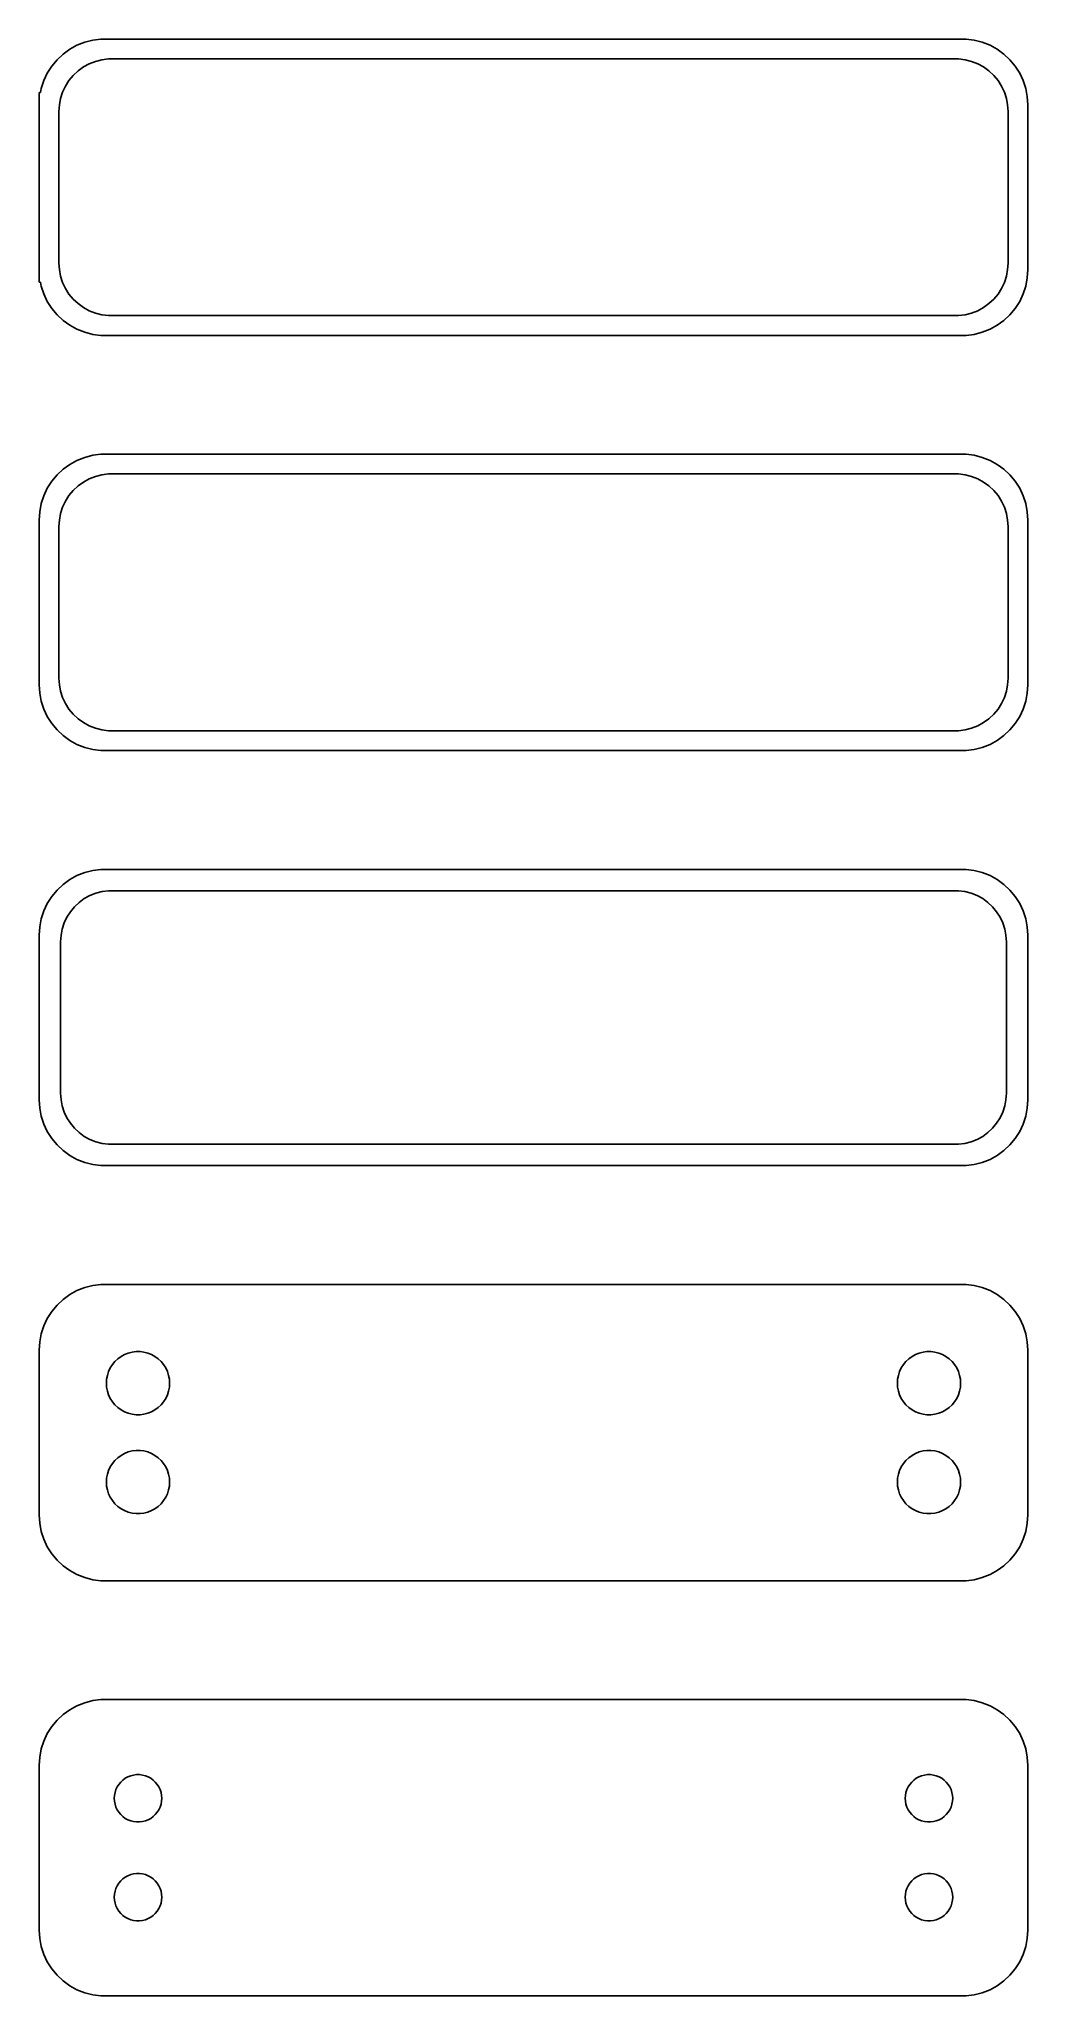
# Model space of a CAD drawing. Header units: metres. Extents: x -38 to 38, y 115 to 263.
import ezdxf

# ---------------------------------------------------------------- set-up
doc = ezdxf.new("R2010")
doc.units = ezdxf.units.M

msp = doc.modelspace()

# ---------------------------------------------------------------- linework, layer by layer
for p, q in [((-34.0451, 263.005), (-34.6289, 262.774)), ((-33.4369, 263.161), (-34.0451, 263.005)), ((-32.8139, 263.24), (-33.4369, 263.161)), ((32.8139, 263.24), (-32.8139, 263.24)), ((33.4369, 263.161), (32.8139, 263.24)), ((34.0451, 263.005), (33.4369, 263.161)), ((34.6289, 262.774), (34.0451, 263.005)), ((-36.1448, 261.673), (-36.5451, 261.189)), ((-35.6871, 262.103), (-36.1448, 261.673)), ((-35.1791, 262.472), (-35.6871, 262.103)), ((-34.6289, 262.774), (-35.1791, 262.472)), ((-34.1433, 261.127), (-33.7031, 261.369)), ((-33.7031, 261.369), (-33.2361, 261.554)), ((-33.2361, 261.554), (-32.7495, 261.679)), ((-32.7495, 261.679), (-32.2512, 261.742)), ((-32.2512, 261.742), (32.2512, 261.742)), ((32.2512, 261.742), (32.7495, 261.679)), ((32.7495, 261.679), (33.2361, 261.554)), ((33.2361, 261.554), (33.7031, 261.369)), ((33.7031, 261.369), (34.1433, 261.127)), ((35.1791, 262.472), (34.6289, 262.774)), ((35.6871, 262.103), (35.1791, 262.472)), ((36.1448, 261.673), (35.6871, 262.103)), ((36.5451, 261.189), (36.1448, 261.673)), ((-37.1489, 260.091), (-37.3429, 259.493)), ((-36.8815, 260.659), (-37.1489, 260.091)), ((-36.5451, 261.189), (-36.8815, 260.659)), ((-35.5052, 259.677), (-35.2361, 260.101)), ((-35.2361, 260.101), (-34.9159, 260.488)), ((-34.9159, 260.488), (-34.5497, 260.832)), ((-34.5497, 260.832), (-34.1433, 261.127)), ((34.1433, 261.127), (34.5497, 260.832)), ((34.5497, 260.832), (34.9159, 260.488)), ((34.9159, 260.488), (35.2361, 260.101)), ((35.2361, 260.101), (35.5052, 259.677)), ((36.8815, 260.659), (36.5451, 261.189)), ((37.1489, 260.091), (36.8815, 260.659)), ((37.3429, 259.493), (37.1489, 260.091)), ((-37.4, 259.194), (-37.5, 259.194)), ((-37.5, 259.194), (-37.5, 244.806)), ((-37.3429, 259.493), (-37.4, 259.194)), ((-35.9685, 258.251), (-35.8743, 258.745)), ((-35.8743, 258.745), (-35.7191, 259.222)), ((-35.7191, 259.222), (-35.5052, 259.677)), ((35.5052, 259.677), (35.7191, 259.222)), ((35.7191, 259.222), (35.8743, 258.745)), ((35.8743, 258.745), (35.9685, 258.251)), ((37.4606, 258.877), (37.3429, 259.493)), ((37.5, 258.25), (37.4606, 258.877)), ((-36, 257.75), (-35.9685, 258.251)), ((-36, 246.25), (-36, 257.75)), ((35.9685, 258.251), (36, 257.75)), ((36, 257.75), (36, 246.25)), ((37.5, 245.75), (37.5, 258.25)), ((-35.9685, 245.749), (-36, 246.25)), ((-35.8743, 245.255), (-35.9685, 245.749)), ((-35.7191, 244.778), (-35.8743, 245.255)), ((35.8743, 245.255), (35.7191, 244.778)), ((35.9685, 245.749), (35.8743, 245.255)), ((36, 246.25), (35.9685, 245.749)), ((37.3429, 244.507), (37.4606, 245.123)), ((37.4606, 245.123), (37.5, 245.75)), ((-37.5, 244.806), (-37.4, 244.806)), ((-37.4, 244.806), (-37.3429, 244.507)), ((-37.3429, 244.507), (-37.1489, 243.909)), ((-37.1489, 243.909), (-36.8815, 243.341)), ((-35.5052, 244.323), (-35.7191, 244.778)), ((-35.2361, 243.899), (-35.5052, 244.323)), ((-34.9159, 243.512), (-35.2361, 243.899)), ((-34.5497, 243.168), (-34.9159, 243.512)), ((34.9159, 243.512), (34.5497, 243.168)), ((35.2361, 243.899), (34.9159, 243.512)), ((35.5052, 244.323), (35.2361, 243.899)), ((35.7191, 244.778), (35.5052, 244.323)), ((36.8815, 243.341), (37.1489, 243.909)), ((37.1489, 243.909), (37.3429, 244.507)), ((-36.8815, 243.341), (-36.5451, 242.811)), ((-36.5451, 242.811), (-36.1448, 242.327)), ((-36.1448, 242.327), (-35.6871, 241.897)), ((-34.1433, 242.873), (-34.5497, 243.168)), ((-33.7031, 242.631), (-34.1433, 242.873)), ((-33.2361, 242.446), (-33.7031, 242.631)), ((-32.7495, 242.321), (-33.2361, 242.446)), ((-32.2512, 242.258), (-32.7495, 242.321)), ((32.2512, 242.258), (-32.2512, 242.258)), ((32.7495, 242.321), (32.2512, 242.258)), ((33.2361, 242.446), (32.7495, 242.321)), ((33.7031, 242.631), (33.2361, 242.446)), ((34.1433, 242.873), (33.7031, 242.631)), ((34.5497, 243.168), (34.1433, 242.873)), ((35.6871, 241.897), (36.1448, 242.327)), ((36.1448, 242.327), (36.5451, 242.811)), ((36.5451, 242.811), (36.8815, 243.341)), ((-35.6871, 241.897), (-35.1791, 241.528)), ((-35.1791, 241.528), (-34.6289, 241.226)), ((-34.6289, 241.226), (-34.0451, 240.995)), ((-34.0451, 240.995), (-33.4369, 240.839)), ((-33.4369, 240.839), (-32.8139, 240.76)), ((-32.8139, 240.76), (32.8139, 240.76)), ((32.8139, 240.76), (33.4369, 240.839)), ((33.4369, 240.839), (34.0451, 240.995)), ((34.0451, 240.995), (34.6289, 241.226)), ((34.6289, 241.226), (35.1791, 241.528)), ((35.1791, 241.528), (35.6871, 241.897)), ((-33.4369, 231.661), (-34.0451, 231.505)), ((-32.8139, 231.74), (-33.4369, 231.661)), ((32.8139, 231.74), (-32.8139, 231.74)), ((33.4369, 231.661), (32.8139, 231.74)), ((34.0451, 231.505), (33.4369, 231.661)), ((-36.1448, 230.173), (-36.5451, 229.689)), ((-35.6871, 230.603), (-36.1448, 230.173)), ((-35.1791, 230.972), (-35.6871, 230.603)), ((-34.6289, 231.274), (-35.1791, 230.972)), ((-34.0451, 231.505), (-34.6289, 231.274)), ((-33.2361, 230.054), (-32.7495, 230.179)), ((-32.7495, 230.179), (-32.2512, 230.242)), ((-32.2512, 230.242), (32.2512, 230.242)), ((32.2512, 230.242), (32.7495, 230.179)), ((32.7495, 230.179), (33.2361, 230.054)), ((34.6289, 231.274), (34.0451, 231.505)), ((35.1791, 230.972), (34.6289, 231.274)), ((35.6871, 230.603), (35.1791, 230.972)), ((36.1448, 230.173), (35.6871, 230.603)), ((36.5451, 229.689), (36.1448, 230.173)), ((-36.8815, 229.159), (-37.1489, 228.591)), ((-36.5451, 229.689), (-36.8815, 229.159)), ((-35.2361, 228.601), (-34.9159, 228.988)), ((-34.9159, 228.988), (-34.5497, 229.332)), ((-34.5497, 229.332), (-34.1433, 229.627)), ((-34.1433, 229.627), (-33.7031, 229.869)), ((-33.7031, 229.869), (-33.2361, 230.054)), ((33.2361, 230.054), (33.7031, 229.869)), ((33.7031, 229.869), (34.1433, 229.627)), ((34.1433, 229.627), (34.5497, 229.332)), ((34.5497, 229.332), (34.9159, 228.988)), ((34.9159, 228.988), (35.2361, 228.601)), ((36.8815, 229.159), (36.5451, 229.689)), ((37.1489, 228.591), (36.8815, 229.159)), ((-37.4606, 227.377), (-37.5, 226.75)), ((-37.3429, 227.993), (-37.4606, 227.377)), ((-37.1489, 228.591), (-37.3429, 227.993)), ((-35.9685, 226.751), (-35.8743, 227.245)), ((-35.8743, 227.245), (-35.7191, 227.722)), ((-35.7191, 227.722), (-35.5052, 228.177)), ((-35.5052, 228.177), (-35.2361, 228.601)), ((35.2361, 228.601), (35.5052, 228.177)), ((35.5052, 228.177), (35.7191, 227.722)), ((35.7191, 227.722), (35.8743, 227.245)), ((35.8743, 227.245), (35.9685, 226.751)), ((37.3429, 227.993), (37.1489, 228.591)), ((37.4606, 227.377), (37.3429, 227.993)), ((37.5, 226.75), (37.4606, 227.377)), ((-37.5, 226.75), (-37.5, 214.25)), ((-36, 226.25), (-35.9685, 226.751)), ((-36, 214.75), (-36, 226.25)), ((35.9685, 226.751), (36, 226.25)), ((36, 226.25), (36, 214.75)), ((37.5, 214.25), (37.5, 226.75)), ((-37.5, 214.25), (-37.4606, 213.623)), ((-35.9685, 214.249), (-36, 214.75)), ((-35.8743, 213.755), (-35.9685, 214.249)), ((35.9685, 214.249), (35.8743, 213.755)), ((36, 214.75), (35.9685, 214.249)), ((37.4606, 213.623), (37.5, 214.25)), ((-37.4606, 213.623), (-37.3429, 213.007)), ((-37.3429, 213.007), (-37.1489, 212.409)), ((-37.1489, 212.409), (-36.8815, 211.841)), ((-35.7191, 213.278), (-35.8743, 213.755)), ((-35.5052, 212.823), (-35.7191, 213.278)), ((-35.2361, 212.399), (-35.5052, 212.823)), ((-34.9159, 212.012), (-35.2361, 212.399)), ((35.2361, 212.399), (34.9159, 212.012)), ((35.5052, 212.823), (35.2361, 212.399)), ((35.7191, 213.278), (35.5052, 212.823)), ((35.8743, 213.755), (35.7191, 213.278)), ((36.8815, 211.841), (37.1489, 212.409)), ((37.1489, 212.409), (37.3429, 213.007)), ((37.3429, 213.007), (37.4606, 213.623)), ((-36.8815, 211.841), (-36.5451, 211.311)), ((-36.5451, 211.311), (-36.1448, 210.827)), ((-34.5497, 211.668), (-34.9159, 212.012)), ((-34.1433, 211.373), (-34.5497, 211.668)), ((-33.7031, 211.131), (-34.1433, 211.373)), ((-33.2361, 210.946), (-33.7031, 211.131)), ((-32.7495, 210.821), (-33.2361, 210.946)), ((33.2361, 210.946), (32.7495, 210.821)), ((33.7031, 211.131), (33.2361, 210.946)), ((34.1433, 211.373), (33.7031, 211.131)), ((34.5497, 211.668), (34.1433, 211.373)), ((34.9159, 212.012), (34.5497, 211.668)), ((36.1448, 210.827), (36.5451, 211.311)), ((36.5451, 211.311), (36.8815, 211.841)), ((-36.1448, 210.827), (-35.6871, 210.397)), ((-35.6871, 210.397), (-35.1791, 210.028)), ((-35.1791, 210.028), (-34.6289, 209.726)), ((-34.6289, 209.726), (-34.0451, 209.495)), ((-34.0451, 209.495), (-33.4369, 209.339)), ((-32.2512, 210.758), (-32.7495, 210.821)), ((32.2512, 210.758), (-32.2512, 210.758)), ((32.7495, 210.821), (32.2512, 210.758)), ((33.4369, 209.339), (34.0451, 209.495)), ((34.0451, 209.495), (34.6289, 209.726)), ((34.6289, 209.726), (35.1791, 210.028)), ((35.1791, 210.028), (35.6871, 210.397)), ((35.6871, 210.397), (36.1448, 210.827)), ((-33.4369, 209.339), (-32.8139, 209.26)), ((-32.8139, 209.26), (32.8139, 209.26)), ((32.8139, 209.26), (33.4369, 209.339)), ((-35.6871, 199.103), (-36.1448, 198.673)), ((-35.1791, 199.472), (-35.6871, 199.103)), ((-34.6289, 199.774), (-35.1791, 199.472)), ((-34.0451, 200.005), (-34.6289, 199.774)), ((-33.4369, 200.161), (-34.0451, 200.005)), ((-32.8139, 200.24), (-33.4369, 200.161)), ((32.8139, 200.24), (-32.8139, 200.24)), ((33.4369, 200.161), (32.8139, 200.24)), ((34.0451, 200.005), (33.4369, 200.161)), ((34.6289, 199.774), (34.0451, 200.005)), ((35.1791, 199.472), (34.6289, 199.774)), ((35.6871, 199.103), (35.1791, 199.472)), ((36.1448, 198.673), (35.6871, 199.103)), ((-36.8815, 197.659), (-37.1489, 197.091)), ((-36.5451, 198.189), (-36.8815, 197.659)), ((-36.1448, 198.673), (-36.5451, 198.189)), ((-34.823, 197.401), (-34.4685, 197.734)), ((-34.4685, 197.734), (-34.0751, 198.02)), ((-34.0751, 198.02), (-33.6489, 198.254)), ((-33.6489, 198.254), (-33.1967, 198.433)), ((-33.1967, 198.433), (-32.7256, 198.554)), ((-32.7256, 198.554), (-32.2432, 198.615)), ((-32.2432, 198.615), (32.2432, 198.615)), ((32.2432, 198.615), (32.7256, 198.554)), ((32.7256, 198.554), (33.1967, 198.433)), ((33.1967, 198.433), (33.6489, 198.254)), ((33.6489, 198.254), (34.0751, 198.02)), ((34.0751, 198.02), (34.4685, 197.734)), ((34.4685, 197.734), (34.823, 197.401)), ((36.5451, 198.189), (36.1448, 198.673)), ((36.8815, 197.659), (36.5451, 198.189)), ((37.1489, 197.091), (36.8815, 197.659)), ((-37.3429, 196.493), (-37.4606, 195.877)), ((-37.1489, 197.091), (-37.3429, 196.493)), ((-35.751, 195.713), (-35.6007, 196.176)), ((-35.6007, 196.176), (-35.3936, 196.616)), ((-35.3936, 196.616), (-35.133, 197.026)), ((-35.133, 197.026), (-34.823, 197.401)), ((34.823, 197.401), (35.133, 197.026)), ((35.133, 197.026), (35.3936, 196.616)), ((35.3936, 196.616), (35.6007, 196.176)), ((35.6007, 196.176), (35.751, 195.713)), ((37.3429, 196.493), (37.1489, 197.091)), ((37.4606, 195.877), (37.3429, 196.493)), ((-37.4606, 195.877), (-37.5, 195.25)), ((-37.5, 195.25), (-37.5, 182.75)), ((-35.8726, 194.75), (-35.8421, 195.235)), ((-35.8726, 183.25), (-35.8726, 194.75)), ((-35.8421, 195.235), (-35.751, 195.713)), ((35.751, 195.713), (35.8421, 195.235)), ((35.8421, 195.235), (35.8726, 194.75)), ((35.8726, 194.75), (35.8726, 183.25)), ((37.5, 195.25), (37.4606, 195.877)), ((37.5, 182.75), (37.5, 195.25)), ((-37.5, 182.75), (-37.4606, 182.123)), ((-35.8421, 182.765), (-35.8726, 183.25)), ((-35.751, 182.287), (-35.8421, 182.765)), ((35.8421, 182.765), (35.751, 182.287)), ((35.8726, 183.25), (35.8421, 182.765)), ((37.4606, 182.123), (37.5, 182.75)), ((-37.4606, 182.123), (-37.3429, 181.507)), ((-37.3429, 181.507), (-37.1489, 180.909)), ((-35.6007, 181.824), (-35.751, 182.287)), ((-35.3936, 181.384), (-35.6007, 181.824)), ((-35.133, 180.974), (-35.3936, 181.384)), ((35.3936, 181.384), (35.133, 180.974)), ((35.6007, 181.824), (35.3936, 181.384)), ((35.751, 182.287), (35.6007, 181.824)), ((37.1489, 180.909), (37.3429, 181.507)), ((37.3429, 181.507), (37.4606, 182.123)), ((-37.1489, 180.909), (-36.8815, 180.341)), ((-36.8815, 180.341), (-36.5451, 179.811)), ((-36.5451, 179.811), (-36.1448, 179.327)), ((-34.823, 180.599), (-35.133, 180.974)), ((-34.4685, 180.266), (-34.823, 180.599)), ((-34.0751, 179.98), (-34.4685, 180.266)), ((-33.6489, 179.746), (-34.0751, 179.98)), ((-33.1967, 179.567), (-33.6489, 179.746)), ((33.6489, 179.746), (33.1967, 179.567)), ((34.0751, 179.98), (33.6489, 179.746)), ((34.4685, 180.266), (34.0751, 179.98)), ((34.823, 180.599), (34.4685, 180.266)), ((35.133, 180.974), (34.823, 180.599)), ((36.1448, 179.327), (36.5451, 179.811)), ((36.5451, 179.811), (36.8815, 180.341)), ((36.8815, 180.341), (37.1489, 180.909)), ((-36.1448, 179.327), (-35.6871, 178.897)), ((-35.6871, 178.897), (-35.1791, 178.528)), ((-35.1791, 178.528), (-34.6289, 178.226)), ((-34.6289, 178.226), (-34.0451, 177.995)), ((-32.7256, 179.446), (-33.1967, 179.567)), ((-32.2432, 179.385), (-32.7256, 179.446)), ((32.2432, 179.385), (-32.2432, 179.385)), ((32.7256, 179.446), (32.2432, 179.385)), ((33.1967, 179.567), (32.7256, 179.446)), ((34.0451, 177.995), (34.6289, 178.226)), ((34.6289, 178.226), (35.1791, 178.528)), ((35.1791, 178.528), (35.6871, 178.897)), ((35.6871, 178.897), (36.1448, 179.327)), ((-34.0451, 177.995), (-33.4369, 177.839)), ((-33.4369, 177.839), (-32.8139, 177.76)), ((-32.8139, 177.76), (32.8139, 177.76)), ((32.8139, 177.76), (33.4369, 177.839)), ((33.4369, 177.839), (34.0451, 177.995)), ((-35.1791, 167.972), (-35.6871, 167.603)), ((-34.6289, 168.274), (-35.1791, 167.972)), ((-34.0451, 168.505), (-34.6289, 168.274)), ((-33.4369, 168.661), (-34.0451, 168.505)), ((-32.8139, 168.74), (-33.4369, 168.661)), ((32.8139, 168.74), (-32.8139, 168.74)), ((33.4369, 168.661), (32.8139, 168.74)), ((34.0451, 168.505), (33.4369, 168.661)), ((34.6289, 168.274), (34.0451, 168.505)), ((35.1791, 167.972), (34.6289, 168.274)), ((35.6871, 167.603), (35.1791, 167.972)), ((-36.5451, 166.689), (-36.8815, 166.159)), ((-36.1448, 167.173), (-36.5451, 166.689)), ((-35.6871, 167.603), (-36.1448, 167.173)), ((36.1448, 167.173), (35.6871, 167.603)), ((36.5451, 166.689), (36.1448, 167.173)), ((36.8815, 166.159), (36.5451, 166.689)), ((-37.3429, 164.993), (-37.4606, 164.377)), ((-37.1489, 165.591), (-37.3429, 164.993)), ((-36.8815, 166.159), (-37.1489, 165.591)), ((37.1489, 165.591), (36.8815, 166.159)), ((37.3429, 164.993), (37.1489, 165.591)), ((37.4606, 164.377), (37.3429, 164.993)), ((-37.4606, 164.377), (-37.5, 163.75)), ((-37.5, 163.75), (-37.5, 151.25)), ((-31.286, 163.276), (-31.0219, 163.422)), ((-31.0219, 163.422), (-30.7416, 163.533)), ((-30.7416, 163.533), (-30.4497, 163.607)), ((-30.4497, 163.607), (-30.1507, 163.645)), ((-30.1507, 163.645), (-29.8493, 163.645)), ((-29.8493, 163.645), (-29.5503, 163.607)), ((-29.5503, 163.607), (-29.2583, 163.533)), ((-29.2583, 163.533), (-28.9781, 163.422)), ((-28.9781, 163.422), (-28.714, 163.276)), ((28.714, 163.276), (28.9781, 163.422)), ((28.9781, 163.422), (29.2583, 163.533)), ((29.2583, 163.533), (29.5503, 163.607)), ((29.5503, 163.607), (29.8493, 163.645)), ((29.8493, 163.645), (30.1507, 163.645)), ((30.1507, 163.645), (30.4497, 163.607)), ((30.4497, 163.607), (30.7416, 163.533)), ((30.7416, 163.533), (31.0219, 163.422)), ((31.0219, 163.422), (31.286, 163.276)), ((37.5, 163.75), (37.4606, 164.377)), ((37.5, 151.25), (37.5, 163.75)), ((-32.3811, 161.551), (-32.3246, 161.847)), ((-32.3246, 161.847), (-32.2315, 162.133)), ((-32.2315, 162.133), (-32.1031, 162.406)), ((-32.1031, 162.406), (-31.9416, 162.661)), ((-31.9416, 162.661), (-31.7495, 162.893)), ((-31.7495, 162.893), (-31.5298, 163.099)), ((-31.5298, 163.099), (-31.286, 163.276)), ((-28.714, 163.276), (-28.4702, 163.099)), ((-28.4702, 163.099), (-28.2505, 162.893)), ((-28.2505, 162.893), (-28.0583, 162.661)), ((-28.0583, 162.661), (-27.8969, 162.406)), ((-27.8969, 162.406), (-27.7685, 162.133)), ((-27.7685, 162.133), (-27.6754, 161.847)), ((-27.6754, 161.847), (-27.6189, 161.551)), ((27.6189, 161.551), (27.6754, 161.847)), ((27.6754, 161.847), (27.7685, 162.133)), ((27.7685, 162.133), (27.8969, 162.406)), ((27.8969, 162.406), (28.0583, 162.661)), ((28.0583, 162.661), (28.2505, 162.893)), ((28.2505, 162.893), (28.4702, 163.099)), ((28.4702, 163.099), (28.714, 163.276)), ((31.286, 163.276), (31.5298, 163.099)), ((31.5298, 163.099), (31.7495, 162.893)), ((31.7495, 162.893), (31.9416, 162.661)), ((31.9416, 162.661), (32.1031, 162.406)), ((32.1031, 162.406), (32.2315, 162.133)), ((32.2315, 162.133), (32.3246, 161.847)), ((32.3246, 161.847), (32.3811, 161.551)), ((-32.4, 161.25), (-32.3811, 161.551)), ((-32.3811, 160.949), (-32.4, 161.25)), ((-32.3246, 160.653), (-32.3811, 160.949)), ((-32.2315, 160.367), (-32.3246, 160.653)), ((-32.1031, 160.094), (-32.2315, 160.367)), ((-27.7685, 160.367), (-27.8969, 160.094)), ((-27.6754, 160.653), (-27.7685, 160.367)), ((-27.6189, 160.949), (-27.6754, 160.653)), ((-27.6189, 161.551), (-27.6, 161.25)), ((-27.6, 161.25), (-27.6189, 160.949)), ((27.6, 161.25), (27.6189, 161.551)), ((27.6189, 160.949), (27.6, 161.25)), ((27.6754, 160.653), (27.6189, 160.949)), ((27.7685, 160.367), (27.6754, 160.653)), ((27.8969, 160.094), (27.7685, 160.367)), ((32.2315, 160.367), (32.1031, 160.094)), ((32.3246, 160.653), (32.2315, 160.367)), ((32.3811, 160.949), (32.3246, 160.653)), ((32.3811, 161.551), (32.4, 161.25)), ((32.4, 161.25), (32.3811, 160.949)), ((-31.9416, 159.839), (-32.1031, 160.094)), ((-31.7495, 159.607), (-31.9416, 159.839)), ((-31.5298, 159.401), (-31.7495, 159.607)), ((-31.286, 159.224), (-31.5298, 159.401)), ((-31.0219, 159.078), (-31.286, 159.224)), ((-30.7416, 158.967), (-31.0219, 159.078)), ((-30.4497, 158.893), (-30.7416, 158.967)), ((-30.1507, 158.855), (-30.4497, 158.893)), ((-29.5503, 158.893), (-29.8493, 158.855)), ((-29.2583, 158.967), (-29.5503, 158.893)), ((-28.9781, 159.078), (-29.2583, 158.967)), ((-28.714, 159.224), (-28.9781, 159.078)), ((-28.4702, 159.401), (-28.714, 159.224)), ((-28.2505, 159.607), (-28.4702, 159.401)), ((-28.0583, 159.839), (-28.2505, 159.607)), ((-27.8969, 160.094), (-28.0583, 159.839)), ((28.0583, 159.839), (27.8969, 160.094)), ((28.2505, 159.607), (28.0583, 159.839)), ((28.4702, 159.401), (28.2505, 159.607)), ((28.714, 159.224), (28.4702, 159.401)), ((28.9781, 159.078), (28.714, 159.224)), ((29.2583, 158.967), (28.9781, 159.078)), ((29.5503, 158.893), (29.2583, 158.967)), ((29.8493, 158.855), (29.5503, 158.893)), ((30.4497, 158.893), (30.1507, 158.855)), ((30.7416, 158.967), (30.4497, 158.893)), ((31.0219, 159.078), (30.7416, 158.967)), ((31.286, 159.224), (31.0219, 159.078)), ((31.5298, 159.401), (31.286, 159.224)), ((31.7495, 159.607), (31.5298, 159.401)), ((31.9416, 159.839), (31.7495, 159.607)), ((32.1031, 160.094), (31.9416, 159.839)), ((-29.8493, 158.855), (-30.1507, 158.855)), ((30.1507, 158.855), (29.8493, 158.855)), ((-31.286, 155.776), (-31.0219, 155.922)), ((-31.0219, 155.922), (-30.7416, 156.033)), ((-30.7416, 156.033), (-30.4497, 156.107)), ((-30.4497, 156.107), (-30.1507, 156.145)), ((-30.1507, 156.145), (-29.8493, 156.145)), ((-29.8493, 156.145), (-29.5503, 156.107)), ((-29.5503, 156.107), (-29.2583, 156.033)), ((-29.2583, 156.033), (-28.9781, 155.922)), ((-28.9781, 155.922), (-28.714, 155.776)), ((28.714, 155.776), (28.9781, 155.922)), ((28.9781, 155.922), (29.2583, 156.033)), ((29.2583, 156.033), (29.5503, 156.107)), ((29.5503, 156.107), (29.8493, 156.145)), ((29.8493, 156.145), (30.1507, 156.145)), ((30.1507, 156.145), (30.4497, 156.107)), ((30.4497, 156.107), (30.7416, 156.033)), ((30.7416, 156.033), (31.0219, 155.922)), ((31.0219, 155.922), (31.286, 155.776)), ((-32.3246, 154.347), (-32.2315, 154.633)), ((-32.2315, 154.633), (-32.1031, 154.906)), ((-32.1031, 154.906), (-31.9416, 155.161)), ((-31.9416, 155.161), (-31.7495, 155.393)), ((-31.7495, 155.393), (-31.5298, 155.599)), ((-31.5298, 155.599), (-31.286, 155.776)), ((-28.714, 155.776), (-28.4702, 155.599)), ((-28.4702, 155.599), (-28.2505, 155.393)), ((-28.2505, 155.393), (-28.0583, 155.161)), ((-28.0583, 155.161), (-27.8969, 154.906)), ((-27.8969, 154.906), (-27.7685, 154.633)), ((-27.7685, 154.633), (-27.6754, 154.347)), ((27.6754, 154.347), (27.7685, 154.633)), ((27.7685, 154.633), (27.8969, 154.906)), ((27.8969, 154.906), (28.0583, 155.161)), ((28.0583, 155.161), (28.2505, 155.393)), ((28.2505, 155.393), (28.4702, 155.599)), ((28.4702, 155.599), (28.714, 155.776)), ((31.286, 155.776), (31.5298, 155.599)), ((31.5298, 155.599), (31.7495, 155.393)), ((31.7495, 155.393), (31.9416, 155.161)), ((31.9416, 155.161), (32.1031, 154.906)), ((32.1031, 154.906), (32.2315, 154.633)), ((32.2315, 154.633), (32.3246, 154.347)), ((-32.4, 153.75), (-32.3811, 154.051)), ((-32.3811, 153.449), (-32.4, 153.75)), ((-32.3811, 154.051), (-32.3246, 154.347)), ((-32.3246, 153.153), (-32.3811, 153.449)), ((-32.2315, 152.867), (-32.3246, 153.153)), ((-27.6754, 153.153), (-27.7685, 152.867)), ((-27.6754, 154.347), (-27.6189, 154.051)), ((-27.6189, 153.449), (-27.6754, 153.153)), ((-27.6189, 154.051), (-27.6, 153.75)), ((-27.6, 153.75), (-27.6189, 153.449)), ((27.6, 153.75), (27.6189, 154.051)), ((27.6189, 153.449), (27.6, 153.75)), ((27.6189, 154.051), (27.6754, 154.347)), ((27.6754, 153.153), (27.6189, 153.449)), ((27.7685, 152.867), (27.6754, 153.153)), ((32.3246, 153.153), (32.2315, 152.867)), ((32.3246, 154.347), (32.3811, 154.051)), ((32.3811, 153.449), (32.3246, 153.153)), ((32.3811, 154.051), (32.4, 153.75)), ((32.4, 153.75), (32.3811, 153.449)), ((-32.1031, 152.594), (-32.2315, 152.867)), ((-31.9416, 152.339), (-32.1031, 152.594)), ((-31.7495, 152.107), (-31.9416, 152.339)), ((-31.5298, 151.901), (-31.7495, 152.107)), ((-31.286, 151.724), (-31.5298, 151.901)), ((-31.0219, 151.578), (-31.286, 151.724)), ((-30.7416, 151.467), (-31.0219, 151.578)), ((-30.4497, 151.393), (-30.7416, 151.467)), ((-29.2583, 151.467), (-29.5503, 151.393)), ((-28.9781, 151.578), (-29.2583, 151.467)), ((-28.714, 151.724), (-28.9781, 151.578)), ((-28.4702, 151.901), (-28.714, 151.724)), ((-28.2505, 152.107), (-28.4702, 151.901)), ((-28.0583, 152.339), (-28.2505, 152.107)), ((-27.8969, 152.594), (-28.0583, 152.339)), ((-27.7685, 152.867), (-27.8969, 152.594)), ((27.8969, 152.594), (27.7685, 152.867)), ((28.0583, 152.339), (27.8969, 152.594)), ((28.2505, 152.107), (28.0583, 152.339)), ((28.4702, 151.901), (28.2505, 152.107)), ((28.714, 151.724), (28.4702, 151.901)), ((28.9781, 151.578), (28.714, 151.724)), ((29.2583, 151.467), (28.9781, 151.578)), ((29.5503, 151.393), (29.2583, 151.467)), ((30.7416, 151.467), (30.4497, 151.393)), ((31.0219, 151.578), (30.7416, 151.467)), ((31.286, 151.724), (31.0219, 151.578)), ((31.5298, 151.901), (31.286, 151.724)), ((31.7495, 152.107), (31.5298, 151.901)), ((31.9416, 152.339), (31.7495, 152.107)), ((32.1031, 152.594), (31.9416, 152.339)), ((32.2315, 152.867), (32.1031, 152.594)), ((-37.5, 151.25), (-37.4606, 150.623)), ((-37.4606, 150.623), (-37.3429, 150.007)), ((-37.3429, 150.007), (-37.1489, 149.409)), ((-30.1507, 151.355), (-30.4497, 151.393)), ((-29.8493, 151.355), (-30.1507, 151.355)), ((-29.5503, 151.393), (-29.8493, 151.355)), ((29.8493, 151.355), (29.5503, 151.393)), ((30.1507, 151.355), (29.8493, 151.355)), ((30.4497, 151.393), (30.1507, 151.355)), ((37.1489, 149.409), (37.3429, 150.007)), ((37.3429, 150.007), (37.4606, 150.623)), ((37.4606, 150.623), (37.5, 151.25)), ((-37.1489, 149.409), (-36.8815, 148.841)), ((-36.8815, 148.841), (-36.5451, 148.311)), ((36.5451, 148.311), (36.8815, 148.841)), ((36.8815, 148.841), (37.1489, 149.409)), ((-36.5451, 148.311), (-36.1448, 147.827)), ((-36.1448, 147.827), (-35.6871, 147.397)), ((-35.6871, 147.397), (-35.1791, 147.028)), ((-35.1791, 147.028), (-34.6289, 146.726)), ((34.6289, 146.726), (35.1791, 147.028)), ((35.1791, 147.028), (35.6871, 147.397)), ((35.6871, 147.397), (36.1448, 147.827)), ((36.1448, 147.827), (36.5451, 148.311)), ((-34.6289, 146.726), (-34.0451, 146.495)), ((-34.0451, 146.495), (-33.4369, 146.339)), ((-33.4369, 146.339), (-32.8139, 146.26)), ((-32.8139, 146.26), (32.8139, 146.26)), ((32.8139, 146.26), (33.4369, 146.339)), ((33.4369, 146.339), (34.0451, 146.495)), ((34.0451, 146.495), (34.6289, 146.726)), ((-34.6289, 136.774), (-35.1791, 136.472)), ((-34.0451, 137.005), (-34.6289, 136.774)), ((-33.4369, 137.161), (-34.0451, 137.005)), ((-32.8139, 137.24), (-33.4369, 137.161)), ((32.8139, 137.24), (-32.8139, 137.24)), ((33.4369, 137.161), (32.8139, 137.24)), ((34.0451, 137.005), (33.4369, 137.161)), ((34.6289, 136.774), (34.0451, 137.005)), ((35.1791, 136.472), (34.6289, 136.774)), ((-36.5451, 135.189), (-36.8815, 134.659)), ((-36.1448, 135.673), (-36.5451, 135.189)), ((-35.6871, 136.103), (-36.1448, 135.673)), ((-35.1791, 136.472), (-35.6871, 136.103)), ((35.6871, 136.103), (35.1791, 136.472)), ((36.1448, 135.673), (35.6871, 136.103)), ((36.5451, 135.189), (36.1448, 135.673)), ((36.8815, 134.659), (36.5451, 135.189)), ((-37.1489, 134.091), (-37.3429, 133.493)), ((-36.8815, 134.659), (-37.1489, 134.091)), ((37.1489, 134.091), (36.8815, 134.659)), ((37.3429, 133.493), (37.1489, 134.091)), ((-37.4606, 132.877), (-37.5, 132.25)), ((-37.5, 132.25), (-37.5, 119.75)), ((-37.3429, 133.493), (-37.4606, 132.877)), ((37.4606, 132.877), (37.3429, 133.493)), ((37.5, 132.25), (37.4606, 132.877)), ((37.5, 119.75), (37.5, 132.25)), ((-31.5773, 130.617), (-31.4562, 130.808)), ((-31.4562, 130.808), (-31.3121, 130.982)), ((-31.3121, 130.982), (-31.1474, 131.137)), ((-31.1474, 131.137), (-30.9645, 131.27)), ((-30.9645, 131.27), (-30.7664, 131.379)), ((-30.7664, 131.379), (-30.5562, 131.462)), ((-30.5562, 131.462), (-30.3373, 131.518)), ((-30.3373, 131.518), (-30.113, 131.546)), ((-30.113, 131.546), (-29.887, 131.546)), ((-29.887, 131.546), (-29.6627, 131.518)), ((-29.6627, 131.518), (-29.4438, 131.462)), ((-29.4438, 131.462), (-29.2336, 131.379)), ((-29.2336, 131.379), (-29.0355, 131.27)), ((-29.0355, 131.27), (-28.8526, 131.137)), ((-28.8526, 131.137), (-28.6879, 130.982)), ((-28.6879, 130.982), (-28.5438, 130.808)), ((-28.5438, 130.808), (-28.4226, 130.617)), ((28.4226, 130.617), (28.5438, 130.808)), ((28.5438, 130.808), (28.6879, 130.982)), ((28.6879, 130.982), (28.8526, 131.137)), ((28.8526, 131.137), (29.0355, 131.27)), ((29.0355, 131.27), (29.2336, 131.379)), ((29.2336, 131.379), (29.4438, 131.462)), ((29.4438, 131.462), (29.6627, 131.518)), ((29.6627, 131.518), (29.887, 131.546)), ((29.887, 131.546), (30.113, 131.546)), ((30.113, 131.546), (30.3373, 131.518)), ((30.3373, 131.518), (30.5562, 131.462)), ((30.5562, 131.462), (30.7664, 131.379)), ((30.7664, 131.379), (30.9645, 131.27)), ((30.9645, 131.27), (31.1474, 131.137)), ((31.1474, 131.137), (31.3121, 130.982)), ((31.3121, 130.982), (31.4562, 130.808)), ((31.4562, 130.808), (31.5773, 130.617)), ((-31.8, 129.75), (-31.7858, 129.976)), ((-31.7858, 129.524), (-31.8, 129.75)), ((-31.7858, 129.976), (-31.7434, 130.198)), ((-31.7434, 129.302), (-31.7858, 129.524)), ((-31.7434, 130.198), (-31.6736, 130.413)), ((-31.6736, 129.087), (-31.7434, 129.302)), ((-31.6736, 130.413), (-31.5773, 130.617)), ((-28.4226, 130.617), (-28.3264, 130.413)), ((-28.3264, 130.413), (-28.2565, 130.198)), ((-28.2565, 129.302), (-28.3264, 129.087)), ((-28.2565, 130.198), (-28.2142, 129.976)), ((-28.2142, 129.524), (-28.2565, 129.302)), ((-28.2142, 129.976), (-28.2, 129.75)), ((-28.2, 129.75), (-28.2142, 129.524)), ((28.2, 129.75), (28.2142, 129.976)), ((28.2142, 129.524), (28.2, 129.75)), ((28.2142, 129.976), (28.2565, 130.198)), ((28.2565, 129.302), (28.2142, 129.524)), ((28.2565, 130.198), (28.3264, 130.413)), ((28.3264, 129.087), (28.2565, 129.302)), ((28.3264, 130.413), (28.4226, 130.617)), ((31.5773, 130.617), (31.6736, 130.413)), ((31.6736, 130.413), (31.7434, 130.198)), ((31.7434, 129.302), (31.6736, 129.087)), ((31.7434, 130.198), (31.7858, 129.976)), ((31.7858, 129.524), (31.7434, 129.302)), ((31.7858, 129.976), (31.8, 129.75)), ((31.8, 129.75), (31.7858, 129.524)), ((-31.5773, 128.883), (-31.6736, 129.087)), ((-31.4562, 128.692), (-31.5773, 128.883)), ((-31.3121, 128.518), (-31.4562, 128.692)), ((-31.1474, 128.363), (-31.3121, 128.518)), ((-30.9645, 128.23), (-31.1474, 128.363)), ((-30.7664, 128.121), (-30.9645, 128.23)), ((-30.5562, 128.038), (-30.7664, 128.121)), ((-30.3373, 127.982), (-30.5562, 128.038)), ((-30.113, 127.954), (-30.3373, 127.982)), ((-29.887, 127.954), (-30.113, 127.954)), ((-29.6627, 127.982), (-29.887, 127.954)), ((-29.4438, 128.038), (-29.6627, 127.982)), ((-29.2336, 128.121), (-29.4438, 128.038)), ((-29.0355, 128.23), (-29.2336, 128.121)), ((-28.8526, 128.363), (-29.0355, 128.23)), ((-28.6879, 128.518), (-28.8526, 128.363)), ((-28.5438, 128.692), (-28.6879, 128.518)), ((-28.4226, 128.883), (-28.5438, 128.692)), ((-28.3264, 129.087), (-28.4226, 128.883)), ((28.4226, 128.883), (28.3264, 129.087)), ((28.5438, 128.692), (28.4226, 128.883)), ((28.6879, 128.518), (28.5438, 128.692)), ((28.8526, 128.363), (28.6879, 128.518)), ((29.0355, 128.23), (28.8526, 128.363)), ((29.2336, 128.121), (29.0355, 128.23)), ((29.4438, 128.038), (29.2336, 128.121)), ((29.6627, 127.982), (29.4438, 128.038)), ((29.887, 127.954), (29.6627, 127.982)), ((30.113, 127.954), (29.887, 127.954)), ((30.3373, 127.982), (30.113, 127.954)), ((30.5562, 128.038), (30.3373, 127.982)), ((30.7664, 128.121), (30.5562, 128.038)), ((30.9645, 128.23), (30.7664, 128.121)), ((31.1474, 128.363), (30.9645, 128.23)), ((31.3121, 128.518), (31.1474, 128.363)), ((31.4562, 128.692), (31.3121, 128.518)), ((31.5773, 128.883), (31.4562, 128.692)), ((31.6736, 129.087), (31.5773, 128.883)), ((-31.5773, 123.117), (-31.4562, 123.308)), ((-31.4562, 123.308), (-31.3121, 123.482)), ((-31.3121, 123.482), (-31.1474, 123.637)), ((-31.1474, 123.637), (-30.9645, 123.77)), ((-30.9645, 123.77), (-30.7664, 123.879)), ((-30.7664, 123.879), (-30.5562, 123.962)), ((-30.5562, 123.962), (-30.3373, 124.018)), ((-30.3373, 124.018), (-30.113, 124.046)), ((-30.113, 124.046), (-29.887, 124.046)), ((-29.887, 124.046), (-29.6627, 124.018)), ((-29.6627, 124.018), (-29.4438, 123.962)), ((-29.4438, 123.962), (-29.2336, 123.879)), ((-29.2336, 123.879), (-29.0355, 123.77)), ((-29.0355, 123.77), (-28.8526, 123.637)), ((-28.8526, 123.637), (-28.6879, 123.482)), ((-28.6879, 123.482), (-28.5438, 123.308)), ((-28.5438, 123.308), (-28.4226, 123.117)), ((28.4226, 123.117), (28.5438, 123.308)), ((28.5438, 123.308), (28.6879, 123.482)), ((28.6879, 123.482), (28.8526, 123.637)), ((28.8526, 123.637), (29.0355, 123.77)), ((29.0355, 123.77), (29.2336, 123.879)), ((29.2336, 123.879), (29.4438, 123.962)), ((29.4438, 123.962), (29.6627, 124.018)), ((29.6627, 124.018), (29.887, 124.046)), ((29.887, 124.046), (30.113, 124.046)), ((30.113, 124.046), (30.3373, 124.018)), ((30.3373, 124.018), (30.5562, 123.962)), ((30.5562, 123.962), (30.7664, 123.879)), ((30.7664, 123.879), (30.9645, 123.77)), ((30.9645, 123.77), (31.1474, 123.637)), ((31.1474, 123.637), (31.3121, 123.482)), ((31.3121, 123.482), (31.4562, 123.308)), ((31.4562, 123.308), (31.5773, 123.117)), ((-31.8, 122.25), (-31.7858, 122.476)), ((-31.7858, 122.024), (-31.8, 122.25)), ((-31.7858, 122.476), (-31.7434, 122.698)), ((-31.7434, 121.802), (-31.7858, 122.024)), ((-31.7434, 122.698), (-31.6736, 122.913)), ((-31.6736, 121.587), (-31.7434, 121.802)), ((-31.6736, 122.913), (-31.5773, 123.117)), ((-28.4226, 123.117), (-28.3264, 122.913)), ((-28.3264, 122.913), (-28.2565, 122.698)), ((-28.2565, 121.802), (-28.3264, 121.587)), ((-28.2565, 122.698), (-28.2142, 122.476)), ((-28.2142, 122.024), (-28.2565, 121.802)), ((-28.2142, 122.476), (-28.2, 122.25)), ((-28.2, 122.25), (-28.2142, 122.024)), ((28.2, 122.25), (28.2142, 122.476)), ((28.2142, 122.024), (28.2, 122.25)), ((28.2142, 122.476), (28.2565, 122.698)), ((28.2565, 121.802), (28.2142, 122.024)), ((28.2565, 122.698), (28.3264, 122.913)), ((28.3264, 121.587), (28.2565, 121.802)), ((28.3264, 122.913), (28.4226, 123.117)), ((31.5773, 123.117), (31.6736, 122.913)), ((31.6736, 122.913), (31.7434, 122.698)), ((31.7434, 121.802), (31.6736, 121.587)), ((31.7434, 122.698), (31.7858, 122.476)), ((31.7858, 122.024), (31.7434, 121.802)), ((31.7858, 122.476), (31.8, 122.25)), ((31.8, 122.25), (31.7858, 122.024)), ((-31.5773, 121.383), (-31.6736, 121.587)), ((-31.4562, 121.192), (-31.5773, 121.383)), ((-31.3121, 121.018), (-31.4562, 121.192)), ((-31.1474, 120.863), (-31.3121, 121.018)), ((-30.9645, 120.73), (-31.1474, 120.863)), ((-30.7664, 120.621), (-30.9645, 120.73)), ((-30.5562, 120.538), (-30.7664, 120.621)), ((-30.3373, 120.482), (-30.5562, 120.538)), ((-30.113, 120.454), (-30.3373, 120.482)), ((-29.887, 120.454), (-30.113, 120.454)), ((-29.6627, 120.482), (-29.887, 120.454)), ((-29.4438, 120.538), (-29.6627, 120.482)), ((-29.2336, 120.621), (-29.4438, 120.538)), ((-29.0355, 120.73), (-29.2336, 120.621)), ((-28.8526, 120.863), (-29.0355, 120.73)), ((-28.6879, 121.018), (-28.8526, 120.863)), ((-28.5438, 121.192), (-28.6879, 121.018)), ((-28.4226, 121.383), (-28.5438, 121.192)), ((-28.3264, 121.587), (-28.4226, 121.383)), ((28.4226, 121.383), (28.3264, 121.587)), ((28.5438, 121.192), (28.4226, 121.383)), ((28.6879, 121.018), (28.5438, 121.192)), ((28.8526, 120.863), (28.6879, 121.018)), ((29.0355, 120.73), (28.8526, 120.863)), ((29.2336, 120.621), (29.0355, 120.73)), ((29.4438, 120.538), (29.2336, 120.621)), ((29.6627, 120.482), (29.4438, 120.538)), ((29.887, 120.454), (29.6627, 120.482)), ((30.113, 120.454), (29.887, 120.454)), ((30.3373, 120.482), (30.113, 120.454)), ((30.5562, 120.538), (30.3373, 120.482)), ((30.7664, 120.621), (30.5562, 120.538)), ((30.9645, 120.73), (30.7664, 120.621)), ((31.1474, 120.863), (30.9645, 120.73)), ((31.3121, 121.018), (31.1474, 120.863)), ((31.4562, 121.192), (31.3121, 121.018)), ((31.5773, 121.383), (31.4562, 121.192)), ((31.6736, 121.587), (31.5773, 121.383)), ((-37.5, 119.75), (-37.4606, 119.123)), ((-37.4606, 119.123), (-37.3429, 118.507)), ((37.3429, 118.507), (37.4606, 119.123)), ((37.4606, 119.123), (37.5, 119.75)), ((-37.3429, 118.507), (-37.1489, 117.909)), ((-37.1489, 117.909), (-36.8815, 117.341)), ((-36.8815, 117.341), (-36.5451, 116.811)), ((36.5451, 116.811), (36.8815, 117.341)), ((36.8815, 117.341), (37.1489, 117.909)), ((37.1489, 117.909), (37.3429, 118.507)), ((-36.5451, 116.811), (-36.1448, 116.327)), ((-36.1448, 116.327), (-35.6871, 115.897)), ((-35.6871, 115.897), (-35.1791, 115.528)), ((35.1791, 115.528), (35.6871, 115.897)), ((35.6871, 115.897), (36.1448, 116.327)), ((36.1448, 116.327), (36.5451, 116.811)), ((-35.1791, 115.528), (-34.6289, 115.226)), ((-34.6289, 115.226), (-34.0451, 114.995)), ((-34.0451, 114.995), (-33.4369, 114.839)), ((-33.4369, 114.839), (-32.8139, 114.76)), ((-32.8139, 114.76), (32.8139, 114.76)), ((32.8139, 114.76), (33.4369, 114.839)), ((33.4369, 114.839), (34.0451, 114.995)), ((34.0451, 114.995), (34.6289, 115.226)), ((34.6289, 115.226), (35.1791, 115.528))]:
    msp.add_line(p, q)

doc.saveas('drawing.dxf')
